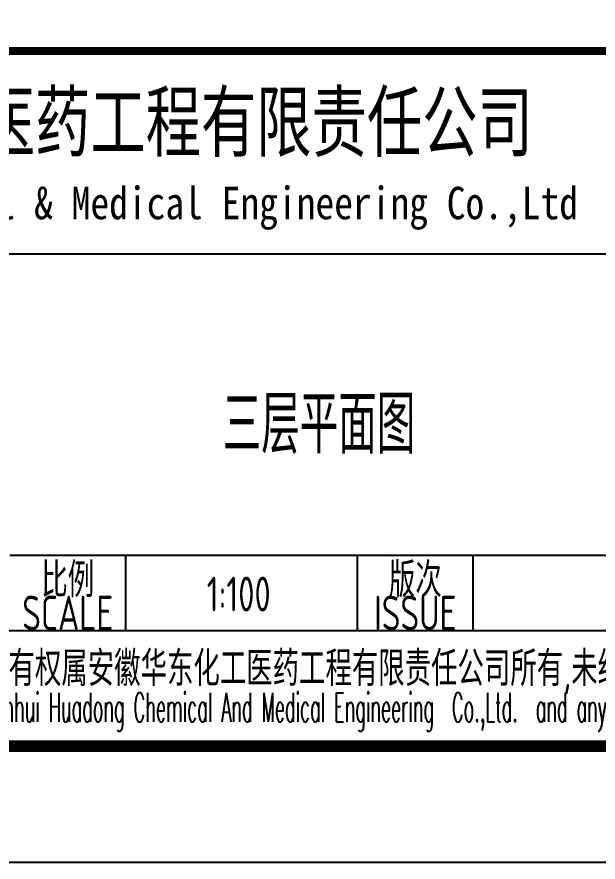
# Model space of a CAD drawing. Extents: x 5188914 to 7068445, y -542675 to 2032183.
# Drawn here: x 5239868 to 5244885, y -496916 to -489622 of the extents above; entities that cross this region are included whole.
import ezdxf
from ezdxf.enums import TextEntityAlignment as Align

# ---------------------------------------------------------------- set-up
doc = ezdxf.new("R2010")
doc.units = 0
doc.header["$LTSCALE"] = 1000
doc.header["$MEASUREMENT"] = 0
doc.layers.get('0').update_dxf_attribs({"linetype": 'CONTINUOUS'})
doc.layers.add('PUB_TITLE', color=4, linetype='CONTINUOUS')
doc.styles.add('AHD', font='sceie.shx', dxfattribs={"width": 0.7, "bigfont": 'sceic.shx'})
doc.styles.add('ECEC_TQ', font='txt_l.shx', dxfattribs={"bigfont": 'hztxt_l.shx'})
doc.styles.add('sceie', font='SCEIE', dxfattribs={"width": 0.75, "bigfont": 'SCEIC'})
doc.styles.add('宋体', font='', dxfattribs={"width": 0.7})
doc.styles.get('宋体').set_extended_font_data('SimSun')

msp = doc.modelspace()

# ---------------------------------------------------------------- linework, layer by layer
for p, q in [((5234307.2, -491665.9), (5245307.2, -491665.9)), ((5239807.2, -494265.9), (5252307.2, -494265.9)), ((5240807.2, -494915.9), (5240807.2, -494265.9)), ((5242807.2, -494915.9), (5242807.2, -494265.9)), ((5243807.2, -494915.9), (5243807.2, -494265.9)), ((5234307.2, -494915.9), (5252307.2, -494915.9)), ((5234307.2, -495915.9), (5252307.2, -495915.9))]:
    msp.add_line(p, q)
at = {"const_width": 70}
msp.add_lwpolyline([(5252307.2, -489915.9), (5234307.2, -489915.9)], dxfattribs=at)
at = {"layer": 'PUB_TITLE', "color": 4}
msp.add_lwpolyline([(5193907.2, -496915.9), (5253307.2, -496915.9), (5253307.2, -454915.9), (5193907.2, -454915.9)], close=True, dxfattribs=at)
at = {"layer": 'PUB_TITLE', "color": 4, "const_width": 100}
msp.add_lwpolyline([(5196407.2, -495915.9), (5252307.2, -495915.9), (5252307.2, -455915.9), (5196407.2, -455915.9)], close=True, dxfattribs=at)

# ---------------------------------------------------------------- texts
for s, height, style, width, p in [('安徽华东化工医药工程有限责任公司', 500, '宋体', 0.7, (5240502.1, -490515.9)), ('Anhui Huadong Chemical & Medical Engineering Co.,Ltd', 280, '宋体', 0.85, (5240502.1, -491265.9)), ('三层平面图', 500, 'AHD', 0.7, (5242476.1, -493129.6)), ('比例', 300, 'sceie', 0.8, (5240307.2, -494465.9)), ('版次', 300, 'sceie', 0.8, (5243307.2, -494465.9)), ('1:100', 300, 'sceie', 0.8, (5241783.1, -494602.8)), ('SCALE', 300, 'sceie', 0.8, (5240307.2, -494765.9)), ('ISSUE', 300, 'sceie', 0.8, (5243307.2, -494765.9)), ('本文件专有权属安徽华东化工医药工程有限责任公司所有,未经许可不得复制或转让给第三方', 300, 'sceie', 0.8, (5243478.3, -495264.8)), ('The proprietary right of this document belongs to Anhui Huadong Chemical And Medical Engineering  Co.,Ltd.  and any replication or transfer to the 3rd. side is forbidden without its permission. ', 250, 'ECEC_TQ', 0.45, (5243307.2, -495615.9))]:
    msp.add_text(s, height=height, dxfattribs=dict(style=style, width=width)).set_placement(p, align=Align.MIDDLE)

doc.saveas('drawing.dxf')
